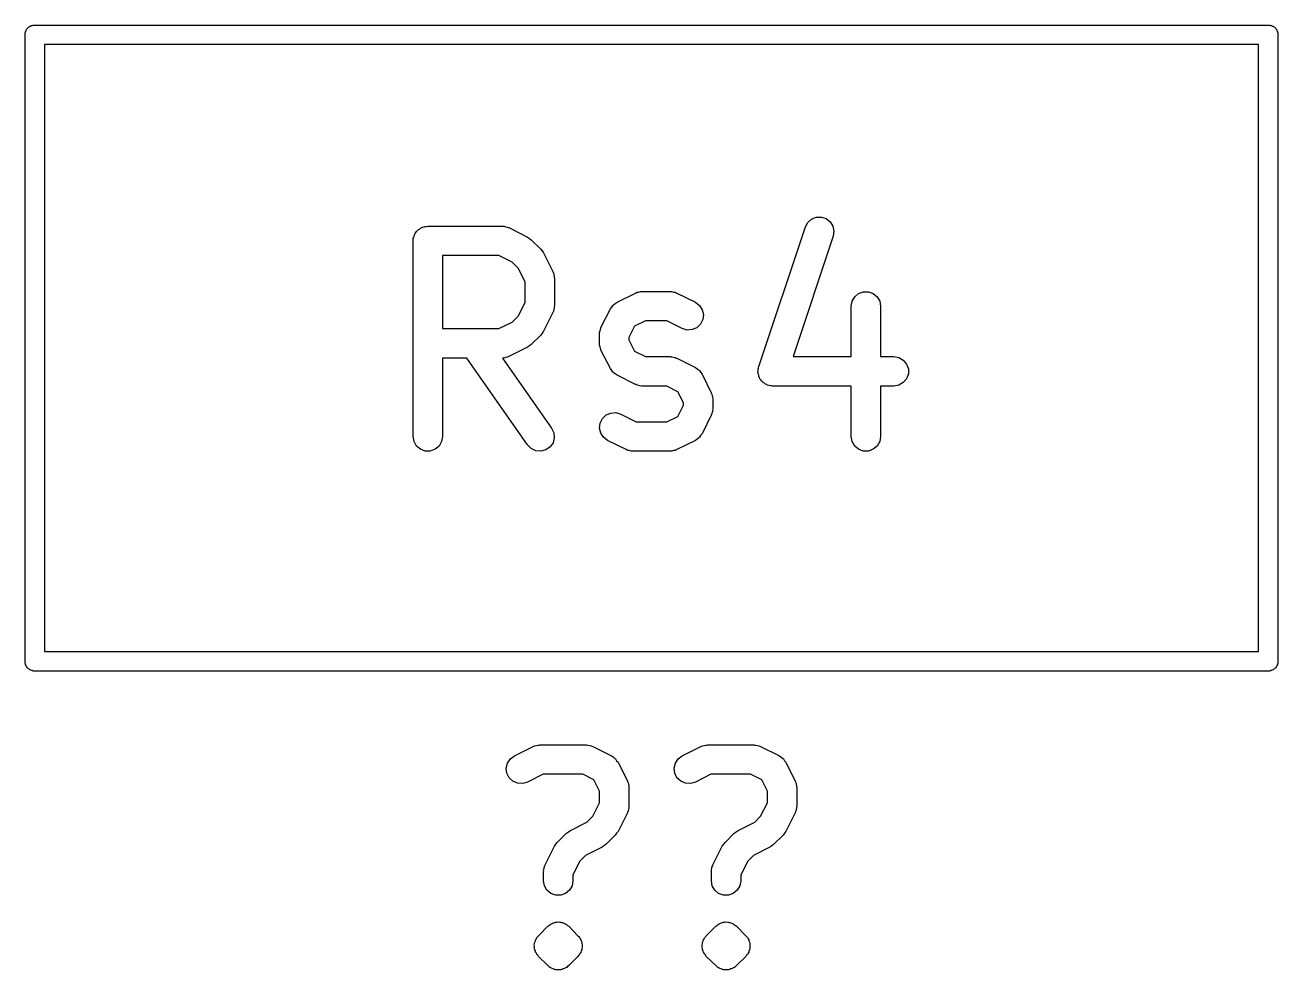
# Model space of a CAD drawing. Extents: x 49 to 243, y -147 to -41.
# Drawn here: x 172.31 to 178.71, y -114.68 to -109.86 of the extents above; entities that cross this region are included whole.
import ezdxf

# ---------------------------------------------------------------- set-up
doc = ezdxf.new("R2010")
doc.units = 0
doc.header["$MEASUREMENT"] = 0
doc.layers.add('BLACK', color=7, linetype='CONTINUOUS')

msp = doc.modelspace()

# ---------------------------------------------------------------- linework, layer by layer
at = {"layer": 'BLACK', "linetype": 'CONTINUOUS'}
for p, q in [((172.316, -109.889), (172.319, -109.885)), ((172.319, -109.885), (172.32, -109.881)), ((172.32, -109.881), (172.323, -109.877)), ((172.323, -109.877), (172.325, -109.873)), ((172.325, -109.873), (172.329, -109.871)), ((172.329, -109.871), (172.331, -109.867)), ((172.331, -109.867), (172.335, -109.865)), ((172.335, -109.865), (172.339, -109.862)), ((172.339, -109.862), (172.343, -109.861)), ((172.343, -109.861), (172.347, -109.858)), ((172.347, -109.858), (172.351, -109.858)), ((172.351, -109.858), (172.355, -109.856)), ((172.355, -109.856), (178.673, -109.856)), ((178.673, -109.856), (178.677, -109.858)), ((178.677, -109.858), (178.681, -109.858)), ((178.681, -109.858), (178.685, -109.861)), ((178.685, -109.861), (178.689, -109.862)), ((178.689, -109.862), (178.693, -109.865)), ((178.693, -109.865), (178.697, -109.867)), ((178.697, -109.867), (178.699, -109.871)), ((178.699, -109.871), (178.703, -109.873)), ((178.703, -109.873), (178.705, -109.877)), ((178.705, -109.877), (178.708, -109.881)), ((178.708, -109.881), (178.709, -109.885)), ((178.709, -109.885), (178.712, -109.889)), ((172.314, -109.897), (172.316, -109.893)), ((172.314, -109.915), (172.314, -109.897)), ((172.314, -113.097), (172.314, -109.915)), ((172.314, -109.915), (172.314, -109.915)), ((172.316, -109.893), (172.316, -109.889)), ((178.712, -109.889), (178.712, -109.893)), ((178.712, -109.893), (178.714, -109.897)), ((178.714, -109.897), (178.714, -113.115)), ((172.414, -109.956), (172.414, -113.056)), ((178.614, -109.956), (172.414, -109.956)), ((178.614, -113.056), (178.614, -109.956)), ((176.312, -110.864), (176.332, -110.847)), ((176.332, -110.847), (176.356, -110.837)), ((176.356, -110.837), (176.382, -110.837)), ((176.382, -110.837), (176.407, -110.845)), ((176.407, -110.845), (176.427, -110.861)), ((174.31, -110.916), (174.314, -110.91)), ((174.314, -110.91), (174.319, -110.906)), ((174.319, -110.906), (174.323, -110.901)), ((174.323, -110.901), (174.329, -110.898)), ((174.329, -110.898), (174.334, -110.893)), ((174.334, -110.893), (174.34, -110.891)), ((174.34, -110.891), (174.345, -110.888)), ((174.345, -110.888), (174.352, -110.887)), ((174.352, -110.887), (174.358, -110.885)), ((174.358, -110.885), (174.365, -110.885)), ((174.365, -110.885), (174.371, -110.883)), ((174.371, -110.883), (174.752, -110.883)), ((174.752, -110.883), (174.756, -110.884)), ((174.756, -110.884), (174.761, -110.884)), ((174.761, -110.884), (174.769, -110.886)), ((174.769, -110.886), (174.778, -110.888)), ((174.778, -110.888), (174.781, -110.89)), ((174.781, -110.89), (174.786, -110.891)), ((174.786, -110.891), (174.881, -110.939)), ((176.062, -111.601), (176.3, -110.887)), ((176.3, -110.887), (176.312, -110.864)), ((176.427, -110.861), (176.441, -110.883)), ((176.441, -110.883), (176.446, -110.909)), ((176.446, -110.909), (176.442, -110.934)), ((174.296, -110.958), (174.297, -110.952)), ((174.296, -111.958), (174.296, -110.958)), ((174.297, -110.945), (174.3, -110.939)), ((174.297, -110.952), (174.297, -110.945)), ((174.3, -110.939), (174.301, -110.933)), ((174.301, -110.933), (174.304, -110.927)), ((174.304, -110.927), (174.306, -110.921)), ((174.306, -110.921), (174.31, -110.916)), ((174.881, -110.939), (174.891, -110.946)), ((174.891, -110.946), (174.9, -110.953)), ((174.9, -110.953), (174.948, -111.001)), ((176.442, -110.934), (176.237, -111.55)), ((174.446, -111.033), (174.446, -111.407)), ((174.734, -111.033), (174.446, -111.033)), ((174.803, -111.068), (174.734, -111.033)), ((174.948, -111.001), (174.955, -111.01)), ((174.955, -111.01), (174.962, -111.02)), ((174.962, -111.02), (175.01, -111.115)), ((174.833, -111.098), (174.803, -111.068)), ((174.868, -111.167), (174.833, -111.098)), ((174.868, -111.274), (174.868, -111.167)), ((175.01, -111.115), (175.011, -111.119)), ((175.011, -111.119), (175.013, -111.123)), ((175.013, -111.123), (175.015, -111.132)), ((175.015, -111.132), (175.017, -111.14)), ((175.017, -111.14), (175.017, -111.145)), ((175.017, -111.145), (175.018, -111.149)), ((175.018, -111.149), (175.018, -111.292)), ((175.338, -111.272), (175.433, -111.225)), ((175.433, -111.225), (175.437, -111.223)), ((175.437, -111.223), (175.441, -111.221)), ((175.441, -111.221), (175.449, -111.22)), ((175.449, -111.22), (175.458, -111.217)), ((175.458, -111.217), (175.462, -111.217)), ((175.462, -111.217), (175.466, -111.217)), ((175.466, -111.217), (175.609, -111.217)), ((175.609, -111.217), (175.613, -111.217)), ((175.613, -111.217), (175.618, -111.217)), ((175.618, -111.217), (175.626, -111.22)), ((175.626, -111.22), (175.635, -111.221)), ((175.635, -111.221), (175.639, -111.223)), ((175.639, -111.223), (175.643, -111.225)), ((175.643, -111.225), (175.738, -111.272)), ((176.552, -111.244), (176.572, -111.227)), ((176.572, -111.227), (176.596, -111.218)), ((176.596, -111.218), (176.622, -111.218)), ((176.622, -111.218), (176.647, -111.227)), ((176.647, -111.227), (176.667, -111.244)), ((174.833, -111.343), (174.868, -111.274)), ((175.018, -111.292), (175.017, -111.296)), ((175.017, -111.296), (175.017, -111.3)), ((175.311, -111.297), (175.317, -111.288)), ((175.317, -111.288), (175.318, -111.287)), ((175.318, -111.287), (175.32, -111.285)), ((175.32, -111.285), (175.329, -111.279)), ((175.329, -111.279), (175.338, -111.272)), ((175.738, -111.272), (175.759, -111.288)), ((175.759, -111.288), (175.773, -111.31)), ((176.534, -111.292), (176.539, -111.266)), ((176.534, -111.55), (176.534, -111.292)), ((176.539, -111.266), (176.552, -111.244)), ((176.667, -111.244), (176.68, -111.266)), ((176.68, -111.266), (176.684, -111.292)), ((176.684, -111.292), (176.684, -111.55)), ((174.803, -111.373), (174.833, -111.343)), ((175.01, -111.325), (174.962, -111.42)), ((175.011, -111.321), (175.01, -111.325)), ((175.013, -111.317), (175.011, -111.321)), ((175.015, -111.309), (175.013, -111.317)), ((175.017, -111.3), (175.015, -111.309)), ((175.256, -111.401), (175.304, -111.306)), ((175.304, -111.306), (175.311, -111.297)), ((175.773, -111.31), (175.779, -111.335)), ((175.779, -111.335), (175.776, -111.361)), ((174.446, -111.407), (174.734, -111.407)), ((174.734, -111.407), (174.803, -111.373)), ((174.962, -111.42), (174.955, -111.43)), ((175.249, -111.426), (175.252, -111.418)), ((175.252, -111.418), (175.253, -111.409)), ((175.253, -111.409), (175.255, -111.405)), ((175.255, -111.405), (175.256, -111.401)), ((175.427, -111.395), (175.399, -111.452)), ((175.484, -111.367), (175.427, -111.395)), ((175.592, -111.367), (175.484, -111.367)), ((175.671, -111.406), (175.592, -111.367)), ((175.696, -111.414), (175.671, -111.406)), ((175.722, -111.412), (175.696, -111.414)), ((175.746, -111.402), (175.722, -111.412)), ((175.765, -111.384), (175.746, -111.402)), ((175.776, -111.361), (175.765, -111.384)), ((174.9, -111.488), (174.891, -111.494)), ((174.948, -111.44), (174.9, -111.488)), ((174.955, -111.43), (174.948, -111.44)), ((175.249, -111.43), (175.249, -111.426)), ((175.249, -111.435), (175.249, -111.43)), ((175.249, -111.482), (175.249, -111.435)), ((175.249, -111.486), (175.249, -111.482)), ((175.249, -111.491), (175.249, -111.486)), ((175.399, -111.452), (175.399, -111.464)), ((175.399, -111.464), (175.427, -111.522)), ((174.781, -111.551), (174.778, -111.553)), ((174.786, -111.549), (174.781, -111.551)), ((174.881, -111.502), (174.786, -111.549)), ((174.891, -111.494), (174.881, -111.502)), ((175.252, -111.499), (175.249, -111.491)), ((175.253, -111.508), (175.252, -111.499)), ((175.255, -111.512), (175.253, -111.508)), ((175.256, -111.516), (175.255, -111.512)), ((175.304, -111.611), (175.256, -111.516)), ((175.427, -111.522), (175.484, -111.55)), ((175.484, -111.55), (175.609, -111.55)), ((175.609, -111.55), (175.613, -111.551)), ((175.613, -111.551), (175.618, -111.551)), ((175.618, -111.551), (175.626, -111.553)), ((176.237, -111.55), (176.534, -111.55)), ((176.684, -111.55), (176.752, -111.55)), ((176.752, -111.55), (176.778, -111.555)), ((174.57, -111.557), (174.446, -111.557)), ((174.446, -111.557), (174.446, -111.958)), ((174.881, -112.001), (174.57, -111.557)), ((174.756, -111.556), (174.753, -111.557)), ((174.753, -111.557), (175.004, -111.915)), ((174.761, -111.557), (174.756, -111.556)), ((174.769, -111.554), (174.761, -111.557)), ((174.778, -111.553), (174.769, -111.554)), ((175.311, -111.62), (175.304, -111.611)), ((175.626, -111.553), (175.635, -111.555)), ((175.635, -111.555), (175.639, -111.557)), ((175.639, -111.557), (175.643, -111.558)), ((175.643, -111.558), (175.738, -111.606)), ((175.738, -111.606), (175.747, -111.612)), ((175.747, -111.612), (175.756, -111.618)), ((176.059, -111.612), (176.061, -111.607)), ((176.059, -111.62), (176.059, -111.612)), ((176.061, -111.607), (176.062, -111.601)), ((176.778, -111.555), (176.8, -111.568)), ((176.8, -111.568), (176.817, -111.588)), ((176.817, -111.588), (176.826, -111.612)), ((176.826, -111.612), (176.826, -111.638)), ((175.317, -111.629), (175.311, -111.62)), ((175.318, -111.63), (175.317, -111.629)), ((175.32, -111.632), (175.318, -111.63)), ((175.329, -111.638), (175.32, -111.632)), ((175.338, -111.645), (175.329, -111.638)), ((175.433, -111.692), (175.338, -111.645)), ((175.756, -111.618), (175.757, -111.62)), ((175.757, -111.62), (175.759, -111.621)), ((175.759, -111.621), (175.765, -111.63)), ((175.765, -111.63), (175.772, -111.639)), ((175.772, -111.639), (175.819, -111.734)), ((176.058, -111.627), (176.059, -111.62)), ((176.059, -111.633), (176.058, -111.627)), ((176.059, -111.638), (176.059, -111.633)), ((176.062, -111.645), (176.059, -111.638)), ((176.063, -111.653), (176.062, -111.645)), ((176.066, -111.657), (176.063, -111.653)), ((176.068, -111.663), (176.066, -111.657)), ((176.073, -111.668), (176.068, -111.663)), ((176.077, -111.675), (176.073, -111.668)), ((176.081, -111.678), (176.077, -111.675)), ((176.085, -111.682), (176.081, -111.678)), ((176.817, -111.663), (176.8, -111.682)), ((176.826, -111.638), (176.817, -111.663)), ((175.437, -111.693), (175.433, -111.692)), ((175.441, -111.696), (175.437, -111.693)), ((175.449, -111.697), (175.441, -111.696)), ((175.458, -111.7), (175.449, -111.697)), ((175.462, -111.699), (175.458, -111.7)), ((175.466, -111.7), (175.462, -111.699)), ((175.592, -111.7), (175.466, -111.7)), ((175.649, -111.729), (175.592, -111.7)), ((175.677, -111.786), (175.649, -111.729)), ((175.819, -111.734), (175.82, -111.739)), ((175.82, -111.739), (175.823, -111.742)), ((175.823, -111.742), (175.824, -111.751)), ((176.091, -111.686), (176.085, -111.682)), ((176.097, -111.691), (176.091, -111.686)), ((176.103, -111.693), (176.097, -111.691)), ((176.107, -111.696), (176.103, -111.693)), ((176.115, -111.697), (176.107, -111.696)), ((176.122, -111.699), (176.115, -111.697)), ((176.128, -111.699), (176.122, -111.699)), ((176.133, -111.7), (176.128, -111.699)), ((176.534, -111.7), (176.133, -111.7)), ((176.534, -111.958), (176.534, -111.7)), ((176.752, -111.7), (176.684, -111.7)), ((176.684, -111.7), (176.684, -111.958)), ((176.778, -111.696), (176.752, -111.7)), ((176.8, -111.682), (176.778, -111.696)), ((175.649, -111.855), (175.677, -111.798)), ((175.677, -111.798), (175.677, -111.786)), ((175.824, -111.751), (175.827, -111.759)), ((175.827, -111.759), (175.826, -111.764)), ((175.826, -111.764), (175.827, -111.768)), ((175.827, -111.768), (175.827, -111.816)), ((175.252, -111.889), (175.263, -111.866)), ((175.263, -111.866), (175.282, -111.848)), ((175.282, -111.848), (175.306, -111.838)), ((175.306, -111.838), (175.332, -111.836)), ((175.332, -111.836), (175.357, -111.844)), ((175.357, -111.844), (175.436, -111.883)), ((175.592, -111.883), (175.649, -111.855)), ((175.819, -111.849), (175.772, -111.944)), ((175.82, -111.845), (175.819, -111.849)), ((175.823, -111.841), (175.82, -111.845)), ((175.824, -111.833), (175.823, -111.841)), ((175.827, -111.824), (175.824, -111.833)), ((175.827, -111.816), (175.826, -111.82)), ((175.826, -111.82), (175.827, -111.824)), ((175.004, -111.915), (175.015, -111.939)), ((175.249, -111.915), (175.252, -111.889)), ((175.255, -111.941), (175.249, -111.915)), ((175.436, -111.883), (175.592, -111.883)), ((174.301, -111.984), (174.296, -111.958)), ((174.314, -112.007), (174.301, -111.984)), ((174.442, -111.984), (174.429, -112.007)), ((174.446, -111.958), (174.442, -111.984)), ((175.011, -111.99), (174.996, -112.011)), ((175.017, -111.965), (175.011, -111.99)), ((175.015, -111.939), (175.017, -111.965)), ((175.269, -111.962), (175.255, -111.941)), ((175.29, -111.978), (175.269, -111.962)), ((175.385, -112.025), (175.29, -111.978)), ((175.738, -111.978), (175.643, -112.025)), ((175.747, -111.971), (175.738, -111.978)), ((175.756, -111.965), (175.747, -111.971)), ((175.757, -111.964), (175.756, -111.965)), ((175.759, -111.962), (175.757, -111.964)), ((175.765, -111.953), (175.759, -111.962)), ((175.772, -111.944), (175.765, -111.953)), ((176.539, -111.984), (176.534, -111.958)), ((176.552, -112.007), (176.539, -111.984)), ((176.68, -111.984), (176.667, -112.007)), ((176.684, -111.958), (176.68, -111.984)), ((174.334, -112.023), (174.314, -112.007)), ((174.358, -112.032), (174.334, -112.023)), ((174.384, -112.032), (174.358, -112.032)), ((174.409, -112.023), (174.384, -112.032)), ((174.429, -112.007), (174.409, -112.023)), ((174.9, -112.02), (174.881, -112.001)), ((174.923, -112.031), (174.9, -112.02)), ((174.949, -112.033), (174.923, -112.031)), ((174.974, -112.026), (174.949, -112.033)), ((174.996, -112.011), (174.974, -112.026)), ((175.389, -112.027), (175.385, -112.025)), ((175.393, -112.029), (175.389, -112.027)), ((175.402, -112.03), (175.393, -112.029)), ((175.41, -112.033), (175.402, -112.03)), ((175.415, -112.033), (175.41, -112.033)), ((175.419, -112.033), (175.415, -112.033)), ((175.609, -112.033), (175.419, -112.033)), ((175.613, -112.033), (175.609, -112.033)), ((175.618, -112.033), (175.613, -112.033)), ((175.626, -112.03), (175.618, -112.033)), ((175.635, -112.029), (175.626, -112.03)), ((175.639, -112.027), (175.635, -112.029)), ((175.643, -112.025), (175.639, -112.027)), ((176.572, -112.023), (176.552, -112.007)), ((176.596, -112.032), (176.572, -112.023)), ((176.622, -112.032), (176.596, -112.032)), ((176.647, -112.023), (176.622, -112.032)), ((176.667, -112.007), (176.647, -112.023)), ((172.414, -113.056), (178.614, -113.056)), ((172.314, -113.115), (172.314, -113.097)), ((172.316, -113.119), (172.314, -113.115)), ((172.316, -113.123), (172.316, -113.119)), ((172.319, -113.127), (172.316, -113.123)), ((172.32, -113.131), (172.319, -113.127)), ((172.323, -113.135), (172.32, -113.131)), ((172.325, -113.139), (172.323, -113.135)), ((172.329, -113.141), (172.325, -113.139)), ((172.331, -113.145), (172.329, -113.141)), ((172.335, -113.147), (172.331, -113.145)), ((172.339, -113.15), (172.335, -113.147)), ((172.343, -113.151), (172.339, -113.15)), ((172.347, -113.154), (172.343, -113.151)), ((178.685, -113.151), (178.681, -113.154)), ((178.689, -113.15), (178.685, -113.151)), ((178.693, -113.147), (178.689, -113.15)), ((178.697, -113.145), (178.693, -113.147)), ((178.699, -113.141), (178.697, -113.145)), ((178.703, -113.139), (178.699, -113.141)), ((178.705, -113.135), (178.703, -113.139)), ((178.708, -113.131), (178.705, -113.135)), ((178.709, -113.127), (178.708, -113.131)), ((178.712, -113.123), (178.709, -113.127)), ((178.714, -113.115), (178.712, -113.119)), ((178.712, -113.119), (178.712, -113.123)), ((172.351, -113.154), (172.347, -113.154)), ((172.355, -113.156), (172.351, -113.154)), ((178.673, -113.156), (172.355, -113.156)), ((178.677, -113.154), (178.673, -113.156)), ((178.681, -113.154), (178.677, -113.154)), ((174.917, -113.538), (174.926, -113.536)), ((174.926, -113.536), (174.934, -113.534)), ((174.934, -113.534), (174.938, -113.534)), ((174.938, -113.534), (174.943, -113.533)), ((174.943, -113.533), (175.181, -113.533)), ((175.181, -113.533), (175.185, -113.534)), ((175.185, -113.534), (175.189, -113.534)), ((175.189, -113.534), (175.198, -113.536)), ((175.198, -113.536), (175.206, -113.538)), ((175.774, -113.538), (175.783, -113.536)), ((175.783, -113.536), (175.791, -113.534)), ((175.791, -113.534), (175.795, -113.534)), ((175.795, -113.534), (175.8, -113.533)), ((175.8, -113.533), (176.038, -113.533)), ((176.038, -113.533), (176.042, -113.534)), ((176.042, -113.534), (176.046, -113.534)), ((176.046, -113.534), (176.055, -113.536)), ((176.055, -113.536), (176.063, -113.538)), ((174.793, -113.604), (174.814, -113.589)), ((174.814, -113.589), (174.909, -113.541)), ((174.909, -113.541), (174.913, -113.54)), ((174.913, -113.54), (174.917, -113.538)), ((175.206, -113.538), (175.21, -113.54)), ((175.21, -113.54), (175.214, -113.541)), ((175.214, -113.541), (175.309, -113.589)), ((175.309, -113.589), (175.318, -113.595)), ((175.318, -113.595), (175.327, -113.602)), ((175.65, -113.604), (175.671, -113.589)), ((175.671, -113.589), (175.766, -113.541)), ((175.766, -113.541), (175.77, -113.54)), ((175.77, -113.54), (175.774, -113.538)), ((176.063, -113.538), (176.067, -113.54)), ((176.067, -113.54), (176.071, -113.541)), ((176.071, -113.541), (176.167, -113.589)), ((176.167, -113.589), (176.175, -113.595)), ((176.175, -113.595), (176.185, -113.602)), ((174.772, -113.652), (174.779, -113.626)), ((174.775, -113.677), (174.772, -113.652)), ((174.779, -113.626), (174.793, -113.604)), ((175.327, -113.602), (175.329, -113.603)), ((175.329, -113.603), (175.33, -113.604)), ((175.33, -113.604), (175.336, -113.614)), ((175.336, -113.614), (175.343, -113.622)), ((175.343, -113.622), (175.391, -113.718)), ((175.63, -113.652), (175.636, -113.626)), ((175.633, -113.677), (175.63, -113.652)), ((175.636, -113.626), (175.65, -113.604)), ((176.185, -113.602), (176.186, -113.603)), ((176.186, -113.603), (176.188, -113.604)), ((176.188, -113.604), (176.194, -113.614)), ((176.194, -113.614), (176.2, -113.622)), ((176.2, -113.622), (176.248, -113.718)), ((174.787, -113.701), (174.775, -113.677)), ((174.806, -113.719), (174.787, -113.701)), ((174.83, -113.729), (174.806, -113.719)), ((174.881, -113.723), (174.856, -113.731)), ((174.96, -113.683), (174.881, -113.723)), ((175.163, -113.683), (174.96, -113.683)), ((175.22, -113.712), (175.163, -113.683)), ((175.249, -113.769), (175.22, -113.712)), ((175.391, -113.718), (175.392, -113.722)), ((175.392, -113.722), (175.394, -113.726)), ((175.394, -113.726), (175.396, -113.734)), ((175.644, -113.701), (175.633, -113.677)), ((175.663, -113.719), (175.644, -113.701)), ((175.687, -113.729), (175.663, -113.719)), ((175.738, -113.723), (175.713, -113.731)), ((175.817, -113.683), (175.738, -113.723)), ((176.02, -113.683), (175.817, -113.683)), ((176.077, -113.712), (176.02, -113.683)), ((176.106, -113.769), (176.077, -113.712)), ((176.248, -113.718), (176.249, -113.722)), ((176.249, -113.722), (176.251, -113.726)), ((176.251, -113.726), (176.253, -113.734)), ((174.856, -113.731), (174.83, -113.729)), ((175.249, -113.829), (175.249, -113.769)), ((175.396, -113.734), (175.398, -113.743)), ((175.398, -113.743), (175.398, -113.747)), ((175.398, -113.747), (175.399, -113.751)), ((175.399, -113.751), (175.399, -113.846)), ((175.713, -113.731), (175.687, -113.729)), ((176.106, -113.829), (176.106, -113.769)), ((176.253, -113.734), (176.255, -113.743)), ((176.255, -113.743), (176.255, -113.747)), ((176.255, -113.747), (176.256, -113.751)), ((176.256, -113.751), (176.256, -113.846)), ((175.214, -113.897), (175.249, -113.829)), ((175.398, -113.855), (175.396, -113.863)), ((175.399, -113.846), (175.398, -113.851)), ((175.398, -113.851), (175.398, -113.855)), ((176.071, -113.897), (176.106, -113.829)), ((176.255, -113.855), (176.253, -113.863)), ((176.256, -113.846), (176.255, -113.851)), ((176.255, -113.851), (176.255, -113.855)), ((175.184, -113.928), (175.214, -113.897)), ((175.391, -113.88), (175.343, -113.975)), ((175.392, -113.876), (175.391, -113.88)), ((175.394, -113.872), (175.392, -113.876)), ((175.396, -113.863), (175.394, -113.872)), ((176.041, -113.928), (176.071, -113.897)), ((176.248, -113.88), (176.2, -113.975)), ((176.249, -113.876), (176.248, -113.88)), ((176.251, -113.872), (176.249, -113.876)), ((176.253, -113.863), (176.251, -113.872)), ((175.032, -114.032), (175.08, -113.984)), ((175.08, -113.984), (175.09, -113.977)), ((175.09, -113.977), (175.1, -113.97)), ((175.1, -113.97), (175.184, -113.928)), ((175.343, -113.975), (175.336, -113.985)), ((175.89, -114.032), (175.937, -113.984)), ((175.937, -113.984), (175.947, -113.977)), ((175.947, -113.977), (175.957, -113.97)), ((175.957, -113.97), (176.041, -113.928)), ((176.2, -113.975), (176.193, -113.985)), ((175.018, -114.051), (175.026, -114.041)), ((175.026, -114.041), (175.032, -114.032)), ((175.281, -114.042), (175.271, -114.049)), ((175.329, -113.995), (175.281, -114.042)), ((175.336, -113.985), (175.329, -113.995)), ((175.875, -114.051), (175.883, -114.041)), ((175.883, -114.041), (175.89, -114.032)), ((176.138, -114.042), (176.129, -114.049)), ((176.186, -113.995), (176.138, -114.042)), ((176.193, -113.985), (176.186, -113.995)), ((174.971, -114.146), (175.018, -114.051)), ((175.177, -114.099), (175.147, -114.129)), ((175.262, -114.056), (175.177, -114.099)), ((175.271, -114.049), (175.262, -114.056)), ((175.828, -114.146), (175.875, -114.051)), ((176.035, -114.099), (176.004, -114.129)), ((176.119, -114.056), (176.035, -114.099)), ((176.129, -114.049), (176.119, -114.056)), ((174.963, -114.171), (174.966, -114.163)), ((174.964, -114.176), (174.963, -114.171)), ((174.963, -114.18), (174.964, -114.176)), ((174.966, -114.163), (174.967, -114.154)), ((174.967, -114.154), (174.969, -114.15)), ((174.969, -114.15), (174.971, -114.146)), ((175.147, -114.129), (175.113, -114.198)), ((175.82, -114.171), (175.823, -114.163)), ((175.821, -114.176), (175.82, -114.171)), ((175.82, -114.18), (175.821, -114.176)), ((175.823, -114.163), (175.824, -114.154)), ((175.824, -114.154), (175.827, -114.15)), ((175.827, -114.15), (175.828, -114.146)), ((176.004, -114.129), (175.97, -114.198)), ((174.963, -114.227), (174.963, -114.18)), ((174.967, -114.253), (174.963, -114.227)), ((175.113, -114.227), (175.108, -114.253)), ((175.113, -114.198), (175.113, -114.227)), ((175.82, -114.227), (175.82, -114.18)), ((175.824, -114.253), (175.82, -114.227)), ((175.97, -114.227), (175.965, -114.253)), ((175.97, -114.198), (175.97, -114.227)), ((174.98, -114.276), (174.967, -114.253)), ((175, -114.292), (174.98, -114.276)), ((175.025, -114.301), (175, -114.292)), ((175.051, -114.301), (175.025, -114.301)), ((175.075, -114.292), (175.051, -114.301)), ((175.095, -114.276), (175.075, -114.292)), ((175.108, -114.253), (175.095, -114.276)), ((175.837, -114.276), (175.824, -114.253)), ((175.857, -114.292), (175.837, -114.276)), ((175.882, -114.301), (175.857, -114.292)), ((175.908, -114.301), (175.882, -114.301)), ((175.932, -114.292), (175.908, -114.301)), ((175.952, -114.276), (175.932, -114.292)), ((175.965, -114.253), (175.952, -114.276)), ((174.937, -114.508), (174.985, -114.46)), ((174.985, -114.46), (174.99, -114.456)), ((174.99, -114.456), (174.995, -114.452)), ((174.995, -114.452), (174.998, -114.45)), ((174.998, -114.45), (175, -114.448)), ((175, -114.448), (175.003, -114.447)), ((175.003, -114.447), (175.006, -114.445)), ((175.006, -114.445), (175.012, -114.443)), ((175.012, -114.443), (175.018, -114.441)), ((175.018, -114.441), (175.022, -114.44)), ((175.022, -114.44), (175.025, -114.439)), ((175.025, -114.439), (175.028, -114.439)), ((175.028, -114.439), (175.031, -114.438)), ((175.031, -114.438), (175.038, -114.439)), ((175.038, -114.439), (175.044, -114.438)), ((175.044, -114.438), (175.048, -114.439)), ((175.048, -114.439), (175.051, -114.439)), ((175.051, -114.439), (175.054, -114.44)), ((175.054, -114.44), (175.057, -114.441)), ((175.057, -114.441), (175.063, -114.443)), ((175.063, -114.443), (175.07, -114.445)), ((175.07, -114.445), (175.072, -114.447)), ((175.072, -114.447), (175.075, -114.448)), ((175.075, -114.448), (175.078, -114.45)), ((175.078, -114.45), (175.081, -114.452)), ((175.081, -114.452), (175.085, -114.456)), ((175.085, -114.456), (175.091, -114.46)), ((175.091, -114.46), (175.138, -114.508)), ((175.794, -114.508), (175.842, -114.46)), ((175.842, -114.46), (175.847, -114.456)), ((175.847, -114.456), (175.852, -114.452)), ((175.852, -114.452), (175.855, -114.45)), ((175.855, -114.45), (175.857, -114.448)), ((175.857, -114.448), (175.861, -114.447)), ((175.861, -114.447), (175.863, -114.445)), ((175.863, -114.445), (175.87, -114.443)), ((175.87, -114.443), (175.876, -114.441)), ((175.876, -114.441), (175.879, -114.44)), ((175.879, -114.44), (175.882, -114.439)), ((175.882, -114.439), (175.885, -114.439)), ((175.885, -114.439), (175.888, -114.438)), ((175.888, -114.438), (175.895, -114.439)), ((175.895, -114.439), (175.901, -114.438)), ((175.901, -114.438), (175.905, -114.439)), ((175.905, -114.439), (175.908, -114.439)), ((175.908, -114.439), (175.911, -114.44)), ((175.911, -114.44), (175.914, -114.441)), ((175.914, -114.441), (175.92, -114.443)), ((175.92, -114.443), (175.927, -114.445)), ((175.927, -114.445), (175.929, -114.447)), ((175.929, -114.447), (175.932, -114.448)), ((175.932, -114.448), (175.935, -114.45)), ((175.935, -114.45), (175.938, -114.452)), ((175.938, -114.452), (175.943, -114.456)), ((175.943, -114.456), (175.948, -114.46)), ((175.948, -114.46), (175.996, -114.508)), ((174.915, -114.554), (174.917, -114.548)), ((174.916, -114.561), (174.915, -114.554)), ((174.917, -114.548), (174.918, -114.541)), ((174.918, -114.541), (174.921, -114.535)), ((174.921, -114.535), (174.922, -114.529)), ((174.922, -114.529), (174.926, -114.524)), ((174.926, -114.524), (174.929, -114.518)), ((174.929, -114.518), (174.933, -114.513)), ((174.933, -114.513), (174.937, -114.508)), ((175.138, -114.508), (175.142, -114.513)), ((175.142, -114.513), (175.147, -114.518)), ((175.147, -114.518), (175.15, -114.524)), ((175.15, -114.524), (175.153, -114.529)), ((175.153, -114.529), (175.155, -114.535)), ((175.155, -114.535), (175.158, -114.541)), ((175.158, -114.541), (175.158, -114.548)), ((175.158, -114.548), (175.16, -114.554)), ((175.16, -114.554), (175.16, -114.561)), ((175.773, -114.554), (175.774, -114.548)), ((175.773, -114.561), (175.773, -114.554)), ((175.774, -114.548), (175.775, -114.541)), ((175.775, -114.541), (175.778, -114.535)), ((175.778, -114.535), (175.779, -114.529)), ((175.779, -114.529), (175.783, -114.524)), ((175.783, -114.524), (175.786, -114.518)), ((175.786, -114.518), (175.791, -114.513)), ((175.791, -114.513), (175.794, -114.508)), ((175.996, -114.508), (175.999, -114.513)), ((175.999, -114.513), (176.004, -114.518)), ((176.004, -114.518), (176.007, -114.524)), ((176.007, -114.524), (176.011, -114.529)), ((176.011, -114.529), (176.012, -114.535)), ((176.012, -114.535), (176.015, -114.541)), ((176.015, -114.541), (176.016, -114.548)), ((176.016, -114.548), (176.017, -114.554)), ((176.017, -114.554), (176.017, -114.561)), ((174.915, -114.567), (174.916, -114.561)), ((174.917, -114.574), (174.915, -114.567)), ((174.918, -114.58), (174.917, -114.574)), ((174.921, -114.586), (174.918, -114.58)), ((174.922, -114.592), (174.921, -114.586)), ((174.926, -114.598), (174.922, -114.592)), ((174.929, -114.604), (174.926, -114.598)), ((174.933, -114.608), (174.929, -114.604)), ((174.937, -114.614), (174.933, -114.608)), ((174.985, -114.661), (174.937, -114.614)), ((175.138, -114.614), (175.091, -114.661)), ((175.142, -114.608), (175.138, -114.614)), ((175.147, -114.604), (175.142, -114.608)), ((175.15, -114.598), (175.147, -114.604)), ((175.153, -114.592), (175.15, -114.598)), ((175.155, -114.586), (175.153, -114.592)), ((175.158, -114.58), (175.155, -114.586)), ((175.16, -114.567), (175.158, -114.574)), ((175.158, -114.574), (175.158, -114.58)), ((175.16, -114.561), (175.16, -114.567)), ((175.773, -114.567), (175.773, -114.561)), ((175.774, -114.574), (175.773, -114.567)), ((175.775, -114.58), (175.774, -114.574)), ((175.778, -114.586), (175.775, -114.58)), ((175.779, -114.592), (175.778, -114.586)), ((175.783, -114.598), (175.779, -114.592)), ((175.786, -114.604), (175.783, -114.598)), ((175.791, -114.608), (175.786, -114.604)), ((175.794, -114.614), (175.791, -114.608)), ((175.842, -114.661), (175.794, -114.614)), ((175.996, -114.614), (175.948, -114.661)), ((175.999, -114.608), (175.996, -114.614)), ((176.004, -114.604), (175.999, -114.608)), ((176.007, -114.598), (176.004, -114.604)), ((176.011, -114.592), (176.007, -114.598)), ((176.012, -114.586), (176.011, -114.592)), ((176.015, -114.58), (176.012, -114.586)), ((176.016, -114.574), (176.015, -114.58)), ((176.017, -114.567), (176.016, -114.574)), ((176.017, -114.561), (176.017, -114.567)), ((174.99, -114.665), (174.985, -114.661)), ((174.995, -114.67), (174.99, -114.665)), ((174.998, -114.671), (174.995, -114.67)), ((175, -114.673), (174.998, -114.671)), ((175.003, -114.674), (175, -114.673)), ((175.006, -114.676), (175.003, -114.674)), ((175.012, -114.678), (175.006, -114.676)), ((175.018, -114.681), (175.012, -114.678)), ((175.022, -114.681), (175.018, -114.681)), ((175.025, -114.682), (175.022, -114.681)), ((175.028, -114.682), (175.025, -114.682)), ((175.031, -114.683), (175.028, -114.682)), ((175.038, -114.683), (175.031, -114.683)), ((175.044, -114.683), (175.038, -114.683)), ((175.048, -114.682), (175.044, -114.683)), ((175.051, -114.682), (175.048, -114.682)), ((175.054, -114.681), (175.051, -114.682)), ((175.057, -114.681), (175.054, -114.681)), ((175.063, -114.678), (175.057, -114.681)), ((175.07, -114.676), (175.063, -114.678)), ((175.072, -114.674), (175.07, -114.676)), ((175.075, -114.673), (175.072, -114.674)), ((175.078, -114.671), (175.075, -114.673)), ((175.081, -114.67), (175.078, -114.671)), ((175.085, -114.665), (175.081, -114.67)), ((175.091, -114.661), (175.085, -114.665)), ((175.847, -114.665), (175.842, -114.661)), ((175.852, -114.67), (175.847, -114.665)), ((175.855, -114.671), (175.852, -114.67)), ((175.857, -114.673), (175.855, -114.671)), ((175.861, -114.674), (175.857, -114.673)), ((175.863, -114.676), (175.861, -114.674)), ((175.87, -114.678), (175.863, -114.676)), ((175.876, -114.681), (175.87, -114.678)), ((175.879, -114.681), (175.876, -114.681)), ((175.882, -114.682), (175.879, -114.681)), ((175.885, -114.682), (175.882, -114.682)), ((175.888, -114.683), (175.885, -114.682)), ((175.895, -114.683), (175.888, -114.683)), ((175.901, -114.683), (175.895, -114.683)), ((175.905, -114.682), (175.901, -114.683)), ((175.908, -114.682), (175.905, -114.682)), ((175.911, -114.681), (175.908, -114.682)), ((175.914, -114.681), (175.911, -114.681)), ((175.92, -114.678), (175.914, -114.681)), ((175.927, -114.676), (175.92, -114.678)), ((175.929, -114.674), (175.927, -114.676)), ((175.932, -114.673), (175.929, -114.674)), ((175.935, -114.671), (175.932, -114.673)), ((175.938, -114.67), (175.935, -114.671)), ((175.943, -114.665), (175.938, -114.67)), ((175.948, -114.661), (175.943, -114.665))]:
    msp.add_line(p, q, dxfattribs=at)

doc.saveas('drawing.dxf')
